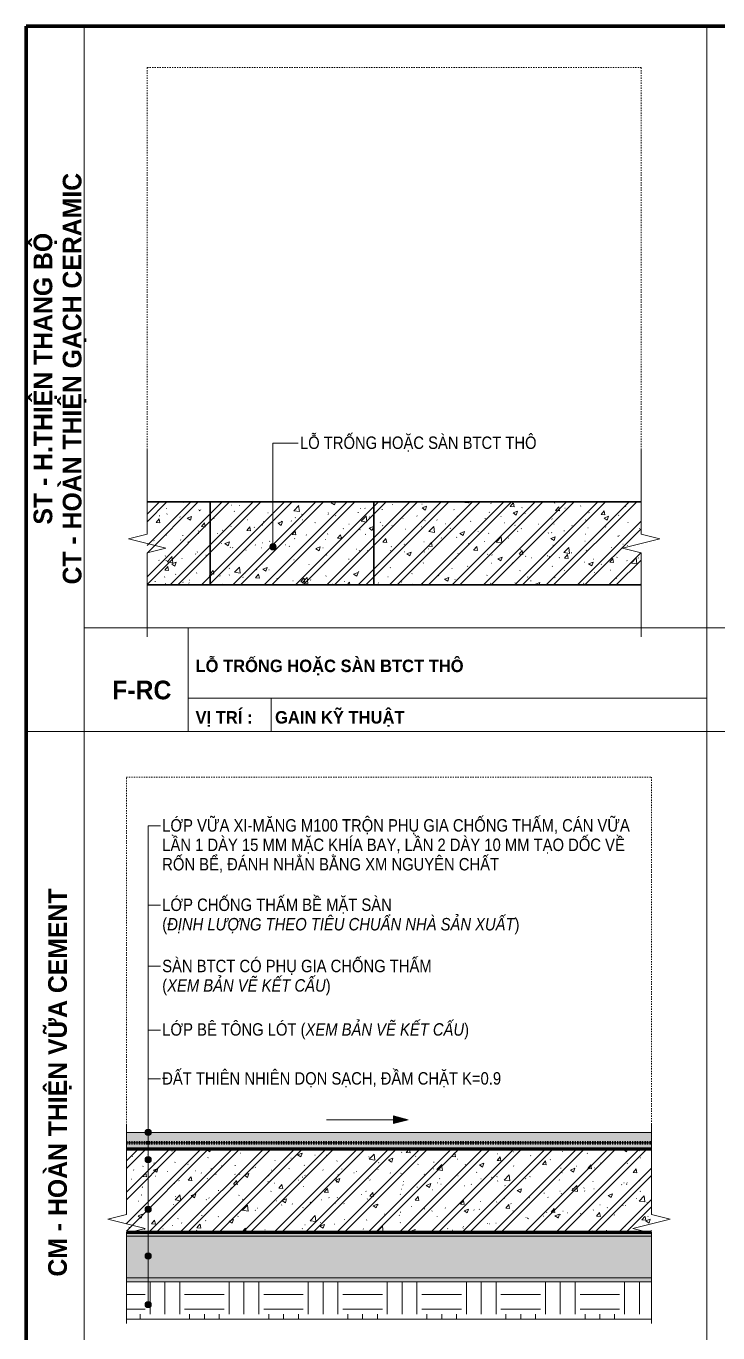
# Model space of a CAD drawing. Header units: millimetres. Extents: x 2839 to 13349, y 2387 to 11762.
# Drawn here: x 3548 to 5214, y 7637 to 10787 of the extents above; entities that cross this region are included whole.
import ezdxf

# ---------------------------------------------------------------- set-up
doc = ezdxf.new("R2010")
doc.units = ezdxf.units.MM
doc.linetypes.add('Dash', pattern=[6, 3, -3])
for name, color, linetype, lineweight in [('A-ANNO-NOTE', 131, 'Continuous', 9), ('A-DETL-1', 90, 'Continuous', 35), ('A-DETL-2', 90, 'Continuous', 70), ('A-DETL-3', 90, 'Dash', 100), ('A-DETL-GENF-1', 7, 'Continuous', 18), ('A-DETL-GENF-2', 9, 'Continuous', 18), ('A-DETL-GENF-4', 8, 'Continuous', 18), ('A-DETL-THIN', 151, 'Continuous', 18), ('A-DETL-WIDE', 214, 'Continuous', 100), ('A-FLOR-OVHD', 1, 'Dash', 18), ('G-ANNO-TEXT-1', 7, 'Continuous', 9), ('G-ANNO-TEXT-2', 250, 'Continuous', 9)]:
    doc.layers.add(name, color=color, linetype=linetype, lineweight=lineweight)
doc.styles.add('Arial_3', font='arial_0.ttf', dxfattribs={"width": 0.85, "height": 30})
doc.styles.add('Arial_B_1', font='arialbd_0.ttf', dxfattribs={"width": 0.95, "height": 45})
doc.styles.add('Arial_B_2', font='arialbd_0.ttf', dxfattribs={"width": 0.95, "height": 30})
pattern_1 = [(50, (37.09, 0), (109.31026, -9.5638), [11.43, -125.73]), (355, (37.09, 0), (-21.1454, 114.6342), [9.144, -100.584]), (100.451, (46.2, -0.8), (88.1655, 105.0698), [9.714, -106.854]), (46.184, (37.1, 30.48), (162.6475, -25.2258), [17.145, -188.595]), (96.636, (50.65, 28.38), (142.4415, 148.4563), [14.571, -160.281]), (351.184, (37.1, 30.48), (142.4433, 148.4548), [13.716, -150.876]), (21, (52.33, 22.86), (90.9683, -61.35934), [11.43, -125.73]), (326, (52.33, 22.86), (37.0815, 110.5128), [9.144, -100.584]), (71.451, (59.91, 17.75), (128.0502, 49.1526), [9.714, -106.854]), (37.5, (37.093, 0), (1.85359, 50.73325), [1.006, -98.359, 1.006, -101.102, -100.965]), (37.5, (37.093, 0), (1.85359, 50.73325), [-201.473, 1.006, -99.959]), (7.5, (37.093, 0), (40.09228, 60.10833), [1.006, -57.211, 1.006, -96.073, -38.481]), (7.5, (37.093, 0), (40.09228, 60.10833), [-155.296, 1.006, -37.475]), (327.5, (3.11, 0), (81.35501, -3.43733), [1.006, -37.094, 1.006, -117.866, -157.734]), (327.5, (3.11, 0), (81.35501, -3.43733), [-156.972, 1.006, -156.728]), (317.5, (-12.13, 0), (88.87804, 15.25595), [1.006, -48.524, 1.006, -77.937, -112.014]), (317.5, (-12.13, 0), (88.87804, 15.25595), [-128.473, 1.006, -111.008]), (45, (37.093, 0), (-37.71708, 37.71708), []), (45, (37.093, 57.15), (-37.71708, 37.71708), [])]
pattern_2 = [(0, (2405.37, 6551.008), (48.768, 12.192), [2.012, -34.564, 2.012, -34.564, -195.072]), (0, (2405.37, 6551.008), (48.768, 12.192), [-73.152, 0, -195.072]), (0, (2405.37, 6551.008), (48.768, 12.192), [0, -73.152, 2.012, -71.14, -121.92]), (0, (2405.37, 6551.008), (48.768, 12.192), [-146.304, 2.012, -34.564, 0, -85.344]), (0, (2405.37, 6551.008), (48.768, 12.192), [0, -182.88, 2.012, -22.372, -60.96]), (0, (2405.37, 6551.008), (48.768, 12.192), [-207.264, 2.012, -58.948]), (120, (2423.658, 6557.104), (-34.94258, 36.138327), [2.012, -34.564, 2.012, -34.564, -195.072]), (120, (2423.658, 6557.104), (-34.94258, 36.138327), [-73.152, 0, -195.072]), (120, (2423.658, 6557.104), (-34.94258, 36.138327), [0, -73.152, 2.012, -71.14, -121.92]), (120, (2423.658, 6557.104), (-34.94258, 36.138327), [-146.304, 2.012, -34.564, 0, -85.344]), (120, (2423.658, 6557.104), (-34.94258, 36.138327), [0, -182.88, 2.012, -22.372, -60.96]), (120, (2423.658, 6557.104), (-34.94258, 36.138327), [-207.264, 2.012, -58.948]), (240, (2429.754, 6581.488), (-13.82542, -48.330327), [2.012, -34.564, 2.012, -34.564, -195.072]), (240, (2429.754, 6581.488), (-13.82542, -48.330327), [-73.152, 0, -195.072]), (240, (2429.754, 6581.488), (-13.82542, -48.330327), [0, -73.152, 2.012, -71.14, -121.92]), (240, (2429.754, 6581.488), (-13.82542, -48.330327), [-146.304, 2.012, -34.564, 0, -85.344]), (240, (2429.754, 6581.488), (-13.82542, -48.330327), [0, -182.88, 2.012, -22.372, -60.96]), (240, (2429.754, 6581.488), (-13.82542, -48.330327), [-207.264, 2.012, -58.948])]

# ---------------------------------------------------------------- blocks, each defined once
blk = doc.blocks.new('MUI TEN_0_2 - Moc lat gach-2164398-CHI TIẾT CHUNG_CẤU TẠO SÀN_')
at = {"layer": 'A-ANNO-NOTE'}
blk.add_hatch(color=256, dxfattribs=at).paths.add_polyline_path([(5930.5, 8151.6), (5930.5, 8170.4), (5965.6, 8161)])
for p, q in [((5768.8, 8161), (5948.9, 8161)), ((5965.6, 8161), (5930.5, 8170.4)), ((5930.5, 8170.4), (5930.5, 8151.6)), ((5930.5, 8151.6), (5965.6, 8161))]:
    blk.add_line(p, q, dxfattribs=at)

msp = doc.modelspace()

# ---------------------------------------------------------------- hatches: boundary and pattern name
at = {"layer": 'A-DETL-GENF-1'}
h = msp.add_hatch(dxfattribs=at)
h.set_pattern_fill('FP_14', color=256, style=0, pattern_type=2)
h.set_pattern_definition(pattern_2)
h.paths.add_polyline_path([(3789.1, 8094.9), (5054.1, 8094.9), (5054.1, 8119.9), (3789.1, 8119.9)])
h = msp.add_hatch(dxfattribs=at)
h.set_pattern_fill('FP_14', color=256, style=0, pattern_type=2)
h.set_pattern_definition(pattern_2)
h.paths.add_polyline_path([(5054.1, 8079.9), (5054.1, 8094.9), (3789.1, 8094.9), (3789.1, 8079.9)])
h = msp.add_hatch(dxfattribs=at)
h.set_pattern_fill('FP_14', color=256, style=0, pattern_type=2)
h.set_pattern_definition(pattern_2)
h.paths.add_polyline_path([(5054.1, 7869.9), (5054.1, 7879.9), (3789.1, 7879.9), (3789.1, 7869.9)])
h = msp.add_hatch(dxfattribs=at)
h.set_pattern_fill('FP_14', color=256, style=0, pattern_type=2)
h.set_pattern_definition(pattern_2)
h.paths.add_polyline_path([(5054.1, 7759.9), (5054.1, 7769.9), (3789.1, 7769.9), (3789.1, 7759.9)])
at = {"layer": 'A-DETL-GENF-2'}
h = msp.add_hatch(dxfattribs=at)
h.set_pattern_fill('FP_13', color=256, style=0, pattern_type=2)
h.set_pattern_definition(pattern_1)
h.paths.add_polyline_path([(5029.1, 9439.9), (5029.1, 9639.9), (3839.1, 9639.9), (3839.1, 9439.9)])
h = msp.add_hatch(dxfattribs=at)
h.set_pattern_fill('FP_13', color=256, style=0, pattern_type=2)
h.set_pattern_definition(pattern_1)
h.paths.add_polyline_path([(5054.1, 7879.9), (5054.1, 8079.9), (3789.1, 8079.9), (3789.1, 7879.9)])
at = {"layer": 'A-DETL-GENF-4'}
h = msp.add_hatch(dxfattribs=at)
h.set_pattern_fill('FP_15', color=256, style=0, pattern_type=2)
h.set_pattern_definition([(50, (2405.37, 6551.008), (43.72454, -3.8256), [4.572, -50.292]), (355, (2405.37, 6551.01), (-8.4588, 45.8537), [3.658, -40.234]), (100.451, (2409.014, 6550.69), (35.26634, 42.02836), [3.886, -42.742]), (46.184, (2405.37, 6563.2), (65.0584, -10.0903), [6.858, -75.438]), (96.636, (2410.79, 6562.36), (56.9764, 59.3821), [5.828, -64.112]), (351.184, (2405.37, 6563.2), (56.9772, 59.3821), [5.486, -60.35]), (21, (2411.466, 6560.152), (36.38765, -24.54404), [4.572, -50.292]), (326, (2411.466, 6560.15), (14.8321, 44.20546), [3.658, -40.234]), (71.451, (2414.5, 6558.107), (51.2204, 19.66137), [3.886, -42.742]), (37.5, (2405.37, 6551.008), (0.74168, 20.29298), [2.515, -37.231, 2.515, -38.329, -40.386]), (37.5, (2405.37, 6551.008), (0.74168, 20.29298), [-80.59, 0, -40.386]), (37.5, (2405.37, 6551.008), (0.74168, 20.29298), [0, -80.589, 2.515, -37.871]), (7.5, (2405.37, 6551.008), (16.03697, 24.04293), [2.515, -20.772, 2.515, -36.317, -15.392]), (7.5, (2405.37, 6551.008), (16.03697, 24.04293), [-62.119, 0, -15.392]), (7.5, (2405.37, 6551.008), (16.03697, 24.04293), [0, -62.118, 2.515, -12.878]), (327.5, (2391.776, 6551.008), (32.54156, -1.37489), [2.515, -12.725, 2.515, -45.034, -63.094]), (327.5, (2391.776, 6551.008), (32.54156, -1.37489), [-62.789, 0, -63.094]), (327.5, (2391.776, 6551.008), (32.54156, -1.37489), [0, -62.789, 2.515, -60.579]), (317.5, (2385.68, 6551.008), (35.5508, 6.1025), [2.515, -17.297, 2.515, -29.063, -44.806]), (317.5, (2385.68, 6551.008), (35.5508, 6.1025), [-51.39, 0, -44.806]), (317.5, (2385.68, 6551.008), (35.5508, 6.1025), [0, -51.389, 2.515, -42.291])])
h.paths.add_polyline_path([(5054.1, 7769.9), (5054.1, 7869.9), (3789.1, 7869.9), (3789.1, 7769.9)])
h = msp.add_hatch(dxfattribs=at)
h.set_pattern_fill('FP_16', color=256, style=0, pattern_type=2)
h.set_pattern_definition([(0, (2405.37, 6551.01), (95.25, 95.25), [95.25, -95.25]), (0, (2405.37, 6586.73), (95.25, 95.25), [95.25, -95.25]), (0, (2405.37, 6622.45), (95.25, 95.25), [95.25, -95.25]), (90, (2417.28, 6634.35), (-95.25, 95.25), [95.25, -95.25]), (90, (2453, 6634.35), (-95.25, 95.25), [95.25, -95.25]), (90, (2488.71, 6634.35), (-95.25, 95.25), [95.25, -95.25])])
h.paths.add_polyline_path([(5054.1, 7669.9), (5054.1, 7759.9), (3789.1, 7759.9), (3789.1, 7669.9)])
at = {"layer": 'G-ANNO-TEXT-2'}
h = msp.add_hatch(color=256, dxfattribs=at)
edge = h.paths.add_edge_path()
edge.add_arc((4142.1, 9531.8), 7.5, 0, 360)
h = msp.add_hatch(color=256, dxfattribs=at)
edge = h.paths.add_edge_path()
edge.add_arc((3841.5, 8120.3), 7.5, 0, 360)
h = msp.add_hatch(color=256, dxfattribs=at)
edge = h.paths.add_edge_path()
edge.add_arc((3841.5, 8054.8), 7.5, 0, 360)
h = msp.add_hatch(color=256, dxfattribs=at)
edge = h.paths.add_edge_path()
edge.add_arc((3841.5, 7934.8), 7.5, 0, 360)
h = msp.add_hatch(color=256, dxfattribs=at)
edge = h.paths.add_edge_path()
edge.add_arc((3841.5, 7822.4), 7.5, 0, 360)
h = msp.add_hatch(color=256, dxfattribs=at)
edge = h.paths.add_edge_path()
edge.add_arc((3841.5, 7705.4), 7.5, 0, 360)

# ---------------------------------------------------------------- linework, layer by layer
at = {"layer": 'A-DETL-1'}
for p, q in [((5029.1, 9639.9), (3839.1, 9639.9)), ((4385.1, 9639.9), (3991, 9639.9)), ((3991, 9639.9), (3991, 9439.9)), ((4385.1, 9439.9), (4385.1, 9639.9)), ((3839.1, 9439.9), (5029.1, 9439.9)), ((3991, 9439.9), (4385.1, 9439.9))]:
    msp.add_line(p, q, dxfattribs=at)
at = {"layer": 'A-DETL-2'}
for p, q in [((5054.1, 8079.9), (3789.1, 8079.9)), ((3789.1, 7879.9), (5054.1, 7879.9))]:
    msp.add_line(p, q, dxfattribs=at)
at = {"layer": 'A-DETL-3'}
msp.add_line((3789.1, 8094.9), (5054.1, 8094.9), dxfattribs=at)
at = {"layer": 'A-DETL-THIN'}
for p, q in [((8187.6, 10786.9), (3547.6, 10786.9)), ((3547.6, 10786.9), (3547.6, 2386.9)), ((3687.6, 10786.9), (3687.6, 2386.9)), ((5187.6, 10786.9), (5187.6, 2386.9)), ((3839.1, 9562.4), (3839.1, 9764.9)), ((5029.1, 9764.9), (5029.1, 9562.4)), ((3794.1, 9551.1), (3839.1, 9562.4)), ((3884.1, 9528.6), (3794.1, 9551.1)), ((5074.1, 9551.1), (4984.1, 9528.6)), ((5029.1, 9562.4), (5074.1, 9551.1)), ((3839.1, 9517.4), (3884.1, 9528.6)), ((3839.1, 9314.9), (3839.1, 9517.4)), ((4984.1, 9528.6), (5029.1, 9517.4)), ((5029.1, 9517.4), (5029.1, 9314.9)), ((5187.6, 9336.9), (3687.6, 9336.9)), ((3937.6, 9086.9), (3937.6, 9336.9)), ((3937.6, 9086.9), (3937.6, 9336.9)), ((6687.6, 9336.9), (5187.6, 9336.9)), ((3937.6, 9166.9), (5187.6, 9166.9)), ((3937.6, 9166.9), (5187.6, 9166.9)), ((4137.6, 9166.9), (4137.6, 9086.9)), ((4137.6, 9166.9), (4137.6, 9086.9)), ((3547.6, 9086.9), (8187.6, 9086.9)), ((3789.1, 7922.4), (3789.1, 8139.9)), ((5054.1, 8139.9), (5054.1, 7922.4)), ((5054.1, 8119.9), (3789.1, 8119.9)), ((3789.1, 8119.9), (3789.1, 8094.9)), ((3789.1, 8094.9), (3789.1, 8079.9)), ((3789.1, 8094.9), (5054.1, 8094.9)), ((5054.1, 8094.9), (5054.1, 8119.9)), ((5054.1, 8079.9), (5054.1, 8094.9)), ((3744.1, 7911.1), (3789.1, 7922.4)), ((3834.1, 7888.6), (3744.1, 7911.1)), ((5099.1, 7911.1), (5009.1, 7888.6)), ((5054.1, 7922.4), (5099.1, 7911.1)), ((3789.1, 7877.4), (3834.1, 7888.6)), ((3789.1, 7879.9), (3789.1, 7869.9)), ((3789.1, 7659.9), (3789.1, 7877.4)), ((5009.1, 7888.6), (5054.1, 7877.4)), ((5054.1, 7869.9), (5054.1, 7879.9)), ((5054.1, 7877.4), (5054.1, 7659.9)), ((5054.1, 7869.9), (3789.1, 7869.9)), ((3789.1, 7869.9), (3789.1, 7769.9)), ((5054.1, 7769.9), (5054.1, 7869.9)), ((5054.1, 7769.9), (3789.1, 7769.9)), ((3789.1, 7769.9), (3789.1, 7759.9)), ((3789.1, 7759.9), (3789.1, 7669.9)), ((3789.1, 7759.9), (5054.1, 7759.9)), ((5054.1, 7759.9), (5054.1, 7769.9)), ((5054.1, 7669.9), (5054.1, 7759.9)), ((3789.1, 7669.9), (5054.1, 7669.9))]:
    msp.add_line(p, q, dxfattribs=at)
at = {"layer": 'A-DETL-WIDE'}
for p, q in [((3547.6, 10786.9), (3547.6, 2386.9)), ((8187.6, 10786.9), (3547.6, 10786.9))]:
    msp.add_line(p, q, dxfattribs=at)
at = {"layer": 'A-FLOR-OVHD'}
for p, q in [((3839.1, 9639.9), (3839.1, 10686.9)), ((3839.1, 10686.9), (5029.1, 10686.9)), ((5029.1, 10686.9), (5029.1, 9639.9)), ((3789.1, 8119.9), (3789.1, 8976.9)), ((3789.1, 8976.9), (5054.1, 8976.9)), ((5054.1, 8976.9), (5054.1, 8119.9))]:
    msp.add_line(p, q, dxfattribs=at)
at = {"layer": 'G-ANNO-TEXT-2'}
for p, q in [((4142.1, 9782), (4202.7, 9782)), ((4142.1, 9531.8), (4142.1, 9782)), ((3841.5, 8859.6), (3870.9, 8859.6)), ((3841.5, 8120.3), (3841.5, 8859.6)), ((3841.5, 8668.2), (3870.9, 8668.2)), ((3841.5, 8054.8), (3841.5, 8668.2)), ((3841.5, 8520.8), (3870.9, 8520.8)), ((3841.5, 7934.8), (3841.5, 8520.8)), ((3841.5, 8366.7), (3870.9, 8366.7)), ((3841.5, 7822.4), (3841.5, 8366.7)), ((3841.5, 8249.7), (3870.9, 8249.7)), ((3841.5, 7705.4), (3841.5, 8249.7))]:
    msp.add_line(p, q, dxfattribs=at)
for centre in [(4142.1, 9531.8), (3841.5, 8120.3), (3841.5, 8054.8), (3841.5, 7934.8), (3841.5, 7822.4), (3841.5, 7705.4)]:
    msp.add_circle(centre, 7.5, dxfattribs=at)

# ---------------------------------------------------------------- block references
at = {"layer": 'A-ANNO-NOTE'}
msp.add_blockref('MUI TEN_0_2 - Moc lat gach-2164398-CHI TIẾT CHUNG_CẤU TẠO SÀN_', (-1497.6, -10), dxfattribs=at)

# ---------------------------------------------------------------- texts
at = {"layer": 'G-ANNO-TEXT-1', "char_height": 45, "attachment_point": 5, "rotation": 90, "line_spacing_factor": 0.936439, "style": 'Arial_B_1'}
for s, insert, width in [('\\pt171,342,513,684,855,1026,1197,1368,1539,1710,1881,2052,2223,2394,2565,2736,2907,3078,3249,3420,3591,3762,3933,4104,4275,4446,4617,4788,4959,5130,5301,5472;ST - H.THIỆN THANG BỘ\\PCT - HOÀN THIỆN GẠCH CERAMIC', (3629, 9937.1), 1705.155), ('\\pt171,342,513,684,855,1026,1197,1368,1539,1710,1881,2052,2223,2394,2565,2736,2907,3078,3249,3420,3591,3762,3933,4104,4275,4446,4617,4788,4959,5130,5301,5472;CM - HOÀN THIỆN VỮA CEMENT ', (3629, 8240.5), 1651.432)]:
    msp.add_mtext(s, dxfattribs=dict(at, insert=insert, width=width))
at = {"layer": 'G-ANNO-TEXT-1', "line_spacing_factor": 0.936439}
for s, insert, char_height, width, attachment_point, style in [('\\pt1.275,2.55,3.825,5.1,6.375,7.65,8.925,10.2,11.475,12.75,14.025,15.3,16.575,17.85,19.125,20.4,21.675,22.95,24.225,25.5,26.775,28.05,29.325,30.6,31.875,33.15,34.425,35.7,36.975,38.25,39.525,40.8;LỖ TRỐNG HOẶC SÀN BTCT THÔ', (4207.2, 9797.7), 30, 585.154, 1, 'Arial_3'), ('\\pt171,342,513,684,855,1026,1197,1368,1539,1710,1881,2052,2223,2394,2565,2736,2907,3078,3249,3420,3591,3762,3933,4104,4275,4446,4617,4788,4959,5130,5301,5472;LỖ TRỐNG HOẶC SÀN BTCT THÔ ', (3955.6, 9241), 30, 676.879, 4, 'Arial_B_2'), ('\\pt142.50015,284.99985,427.5,570.00015,712.49985,855,997.50015,1139.99985,1282.5,1425.00015,1567.49985,1710,1852.50015,1994.99985,2137.5,2280.00015,2422.49985,2565,2707.50015,2849.99985,2992.5,3135.00015,3277.49985,3420,3562.50015,3704.99985,3847.5,3990.00015,4132.49985,4275,4417.50015,4559.99985;F-RC', (3826.2, 9186.4), 45, 145.652, 5, 'Arial_B_1'), ('\\pt171,342,513,684,855,1026,1197,1368,1539,1710,1881,2052,2223,2394,2565,2736,2907,3078,3249,3420,3591,3762,3933,4104,4275,4446,4617,4788,4959,5130,5301,5472;VỊ TRÍ :', (3955.6, 9117), 30, 142.774, 4, 'Arial_B_2'), ('\\pt171,342,513,684,855,1026,1197,1368,1539,1710,1881,2052,2223,2394,2565,2736,2907,3078,3249,3420,3591,3762,3933,4104,4275,4446,4617,4788,4959,5130,5301,5472;GAIN KỸ THUẬT', (4147.2, 9117), 30, 781.47, 4, 'Arial_B_2'), ('\\pt1.275,2.55,3.825,5.1,6.375,7.65,8.925,10.2,11.475,12.75,14.025,15.3,16.575,17.85,19.125,20.4,21.675,22.95,24.225,25.5,26.775,28.05,29.325,30.6,31.875,33.15,34.425,35.7,36.975,38.25,39.525,40.8;LỚP VỮA XI-MĂNG M100 TRỘN PHỤ GIA CHỐNG THẤM, CÁN VỮA LẦN 1 DÀY 15 MM MẶC KHÍA BAY, LẦN 2 DÀY 10 MM TẠO DỐC VỀ RỐN BỂ, ĐÁNH NHẲN BẰNG XM NGUYÊN CHẤT', (3875.4, 8875.4), 30, 1168.92, 1, 'Arial_3'), ('\\pt1.275,2.55,3.825,5.1,6.375,7.65,8.925,10.2,11.475,12.75,14.025,15.3,16.575,17.85,19.125,20.4,21.675,22.95,24.225,25.5,26.775,28.05,29.325,30.6,31.875,33.15,34.425,35.7,36.975,38.25,39.525,40.8;LỚP CHỐNG THẤM BỀ MẶT SÀN \\P({\\fArial|b0|i1|c0|p34;ĐỊNH LƯỢNG THEO TIÊU CHUẨN NHÀ SẢN XUẤT})', (3875.4, 8684), 30, 958.035, 1, 'Arial_3'), ('\\pt1.275,2.55,3.825,5.1,6.375,7.65,8.925,10.2,11.475,12.75,14.025,15.3,16.575,17.85,19.125,20.4,21.675,22.95,24.225,25.5,26.775,28.05,29.325,30.6,31.875,33.15,34.425,35.7,36.975,38.25,39.525,40.8;SÀN BTCT CÓ PHỤ GIA CHỐNG THẤM\\P({\\fArial|b0|i1|c0|p34;XEM BẢN VẼ KẾT CẤU})', (3875.4, 8536.5), 30, 958.035, 1, 'Arial_3'), ('\\pt1.275,2.55,3.825,5.1,6.375,7.65,8.925,10.2,11.475,12.75,14.025,15.3,16.575,17.85,19.125,20.4,21.675,22.95,24.225,25.5,26.775,28.05,29.325,30.6,31.875,33.15,34.425,35.7,36.975,38.25,39.525,40.8;LỚP BÊ TÔNG LÓT ({\\fArial|b0|i1|c0|p34;XEM BẢN VẼ KẾT CẤU})', (3875.4, 8383.5), 30, 762.348, 1, 'Arial_3'), ('\\pt1.275,2.55,3.825,5.1,6.375,7.65,8.925,10.2,11.475,12.75,14.025,15.3,16.575,17.85,19.125,20.4,21.675,22.95,24.225,25.5,26.775,28.05,29.325,30.6,31.875,33.15,34.425,35.7,36.975,38.25,39.525,40.8;ĐẤT THIÊN NHIÊN DỌN SẠCH, ĐẦM CHẶT K=0.9', (3875.4, 8265.5), 30, 840.772, 1, 'Arial_3')]:
    msp.add_mtext(s, dxfattribs=dict(at, insert=insert, char_height=char_height, width=width, attachment_point=attachment_point, style=style))

doc.saveas('drawing.dxf')
